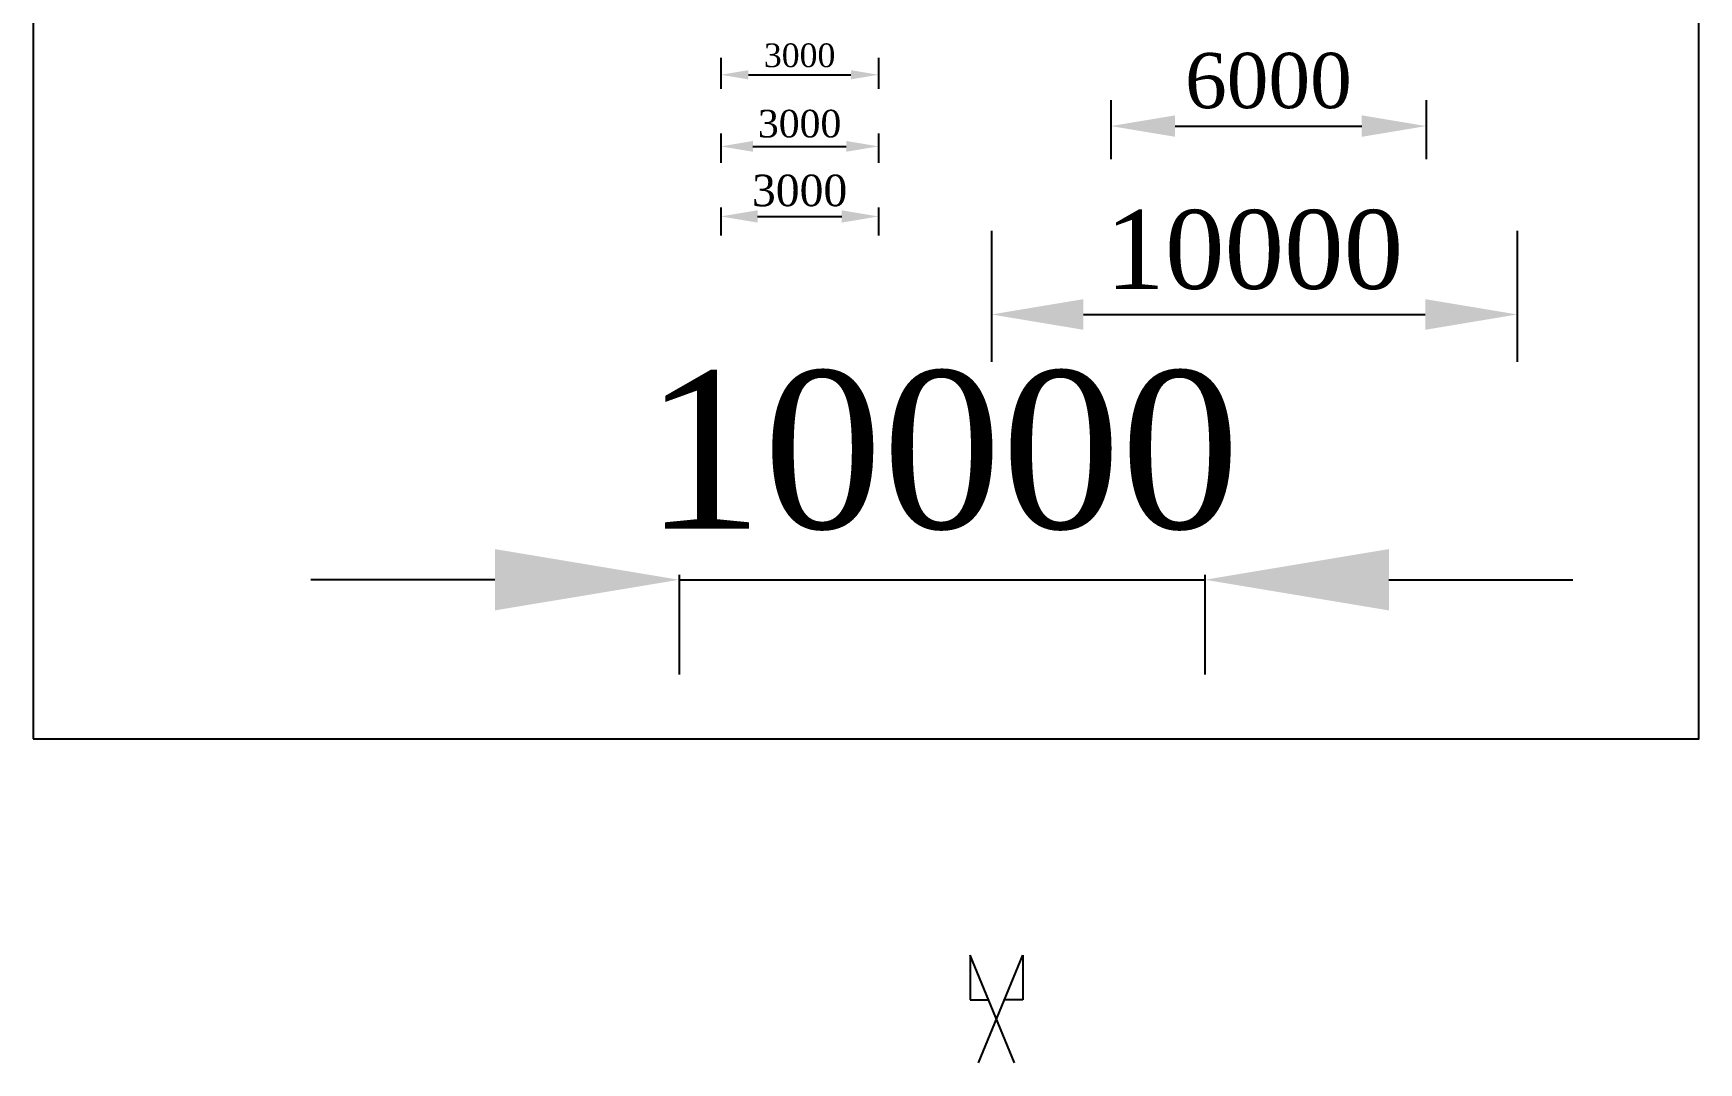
# Model space of a CAD drawing. Extents: x 937 to 40971, y -14535 to 27974.
# Drawn here: x 937 to 32610, y -14535 to 5052 of the extents above; entities that cross this region are included whole.
import ezdxf

# ---------------------------------------------------------------- set-up
doc = ezdxf.new("R2010")
doc.units = 0
doc.layers.get('Defpoints').update_dxf_attribs({"linetype": 'CONTINUOUS'})
doc.layers.add('DIM', color=255, linetype='CONTINUOUS', lineweight=15)
doc.layers.add('SYMBOL', color=153, linetype='CONTINUOUS', lineweight=25)
doc.layers.add('XREFS', color=7, linetype='CONTINUOUS')
doc.styles.get("Standard").update_dxf_attribs({"font": 'BOOKOS.TTF'})
doc.dimstyles.new('DIM - 1000', dxfattribs={"dimscale": 1000, "dimtxt": 3, "dimasz": 3.5, "dimexe": 1.8, "dimexo": 3, "dimgap": 0.9, "dimtad": 1, "dimdec": 0, "dimlfac": -1, "dimzin": 0, "dimdsep": 46, "dimtxsty": 'Standard', "dimcen": 0.09, "dimclrd": 10, "dimclre": 10, "dimclrt": 255, "dimadec": 0, "dimazin": 0, "dimtfac": 1, "dimtdec": 0, "dimtix": 1, "dimtmove": 2, "dimatfit": 3, "dimfxl": 1, "dimtolj": 1, "dimtzin": 0, "dimarcsym": 0})
doc.dimstyles.new('DIM - 150', dxfattribs={"dimscale": 150, "dimtxt": 3, "dimasz": 3.5, "dimexe": 1.8, "dimexo": 3, "dimgap": 0.9, "dimtad": 1, "dimdec": 0, "dimlfac": -1, "dimzin": 0, "dimdsep": 46, "dimtxsty": 'Standard', "dimcen": 0.09, "dimclrd": 10, "dimclre": 10, "dimclrt": 255, "dimadec": 0, "dimazin": 0, "dimtfac": 1, "dimtdec": 0, "dimtix": 1, "dimtmove": 2, "dimatfit": 3, "dimfxl": 1, "dimtolj": 1, "dimtzin": 0, "dimarcsym": 0})
doc.dimstyles.new('DIM - 175', dxfattribs={"dimscale": 175, "dimtxt": 3, "dimasz": 3.5, "dimexe": 1.8, "dimexo": 3, "dimgap": 0.9, "dimtad": 1, "dimdec": 0, "dimlfac": -1, "dimzin": 0, "dimdsep": 46, "dimtxsty": 'Standard', "dimcen": 0.09, "dimclrd": 10, "dimclre": 10, "dimclrt": 255, "dimadec": 0, "dimazin": 0, "dimtfac": 1, "dimtdec": 0, "dimtix": 1, "dimtmove": 2, "dimatfit": 3, "dimfxl": 1, "dimtolj": 1, "dimtzin": 0, "dimarcsym": 0})
doc.dimstyles.new('DIM - 200', dxfattribs={"dimscale": 200, "dimtxt": 3, "dimasz": 3.5, "dimexe": 1.8, "dimexo": 3, "dimgap": 0.9, "dimtad": 1, "dimdec": 0, "dimlfac": -1, "dimzin": 0, "dimdsep": 46, "dimtxsty": 'Standard', "dimcen": 0.09, "dimclrd": 10, "dimclre": 10, "dimclrt": 255, "dimadec": 0, "dimazin": 0, "dimtfac": 1, "dimtdec": 0, "dimtix": 1, "dimtmove": 2, "dimatfit": 3, "dimfxl": 1, "dimtolj": 1, "dimtzin": 0, "dimarcsym": 0})
doc.dimstyles.new('DIM - 350', dxfattribs={"dimscale": 350, "dimtxt": 3, "dimasz": 3.5, "dimexe": 1.8, "dimexo": 3, "dimgap": 0.9, "dimtad": 1, "dimdec": 0, "dimlfac": -1, "dimzin": 0, "dimdsep": 46, "dimtxsty": 'Standard', "dimcen": 0.09, "dimclrd": 10, "dimclre": 10, "dimclrt": 255, "dimadec": 0, "dimazin": 0, "dimtfac": 1, "dimtdec": 0, "dimtix": 1, "dimtmove": 2, "dimatfit": 3, "dimfxl": 1, "dimtolj": 1, "dimtzin": 0, "dimarcsym": 0})
doc.dimstyles.new('DIM - 500', dxfattribs={"dimscale": 500, "dimtxt": 3, "dimasz": 3.5, "dimexe": 1.8, "dimexo": 3, "dimgap": 0.9, "dimtad": 1, "dimdec": 0, "dimlfac": -1, "dimzin": 0, "dimdsep": 46, "dimtxsty": 'Standard', "dimcen": 0.09, "dimclrd": 10, "dimclre": 10, "dimclrt": 255, "dimadec": 0, "dimazin": 0, "dimtfac": 1, "dimtdec": 0, "dimtix": 1, "dimtmove": 2, "dimatfit": 3, "dimfxl": 1, "dimtolj": 1, "dimtzin": 0, "dimarcsym": 0})

# ---------------------------------------------------------------- blocks, each defined once
blk = doc.blocks.new('SIMLINER')
at = {"layer": 'SYMBOL'}
for p, q in [((-5, 12.14118709299325), (-5, 3.641187092993245)), ((3.435792133706855, -8.342919021593877), (-5, 12.14118709299325)), ((-3.435792133706855, -8.342919021593877), (5, 12.14118709299325)), ((5, 12.14118709299325), (5, 3.641187092993245)), ((-5, 3.641187092993245), (-1.499518566473853, 3.641187092993245)), ((5, 3.641187092993245), (1.499518566473853, 3.641187092993245))]:
    blk.add_line(p, q, dxfattribs=at)
blk = doc.blocks.new('*D18')
at = {"layer": 'Defpoints', "color": 0, "transparency": 16777216}
for p in [(14011.13677027106, 5035.245634616906), (17011.13677027106, 5035.245634616906), (17011.13677027106, 4262.457817662245)]:
    blk.add_point(p, dxfattribs=at)
at = {"layer": 'DIM', "color": 10, "lineweight": -2, "transparency": 16777216}
for p, q in [((14011.13677027106, 4585.245634616906), (14011.13677027106, 3992.457817662245)), ((17011.13677027106, 4585.245634616906), (17011.13677027106, 3992.457817662245)), ((14536.13677027106, 4262.457817662245), (16486.13677027106, 4262.457817662245))]:
    blk.add_line(p, q, dxfattribs=at)
at = {"layer": 'DIM', "color": 10, "transparency": 16777216}
for points in [[(14536.13677027106, 4349.957817662245), (14536.13677027106, 4174.957817662245), (14011.13677027106, 4262.457817662245)], [(16486.13677027106, 4349.957817662245), (16486.13677027106, 4174.957817662245), (17011.13677027106, 4262.457817662245)]]:
    blk.add_solid(points, dxfattribs=at)
at = {"layer": 'DIM', "color": 255, "transparency": 16777216, "insert": (15511.13677027106, 4630.199753146117), "char_height": 450, "attachment_point": 5}
blk.add_mtext('\\A1;3000', dxfattribs=at)
blk = doc.blocks.new('*D19')
at = {"layer": 'Defpoints', "color": 0, "transparency": 16777216}
for p in [(14011.13677027106, 3672.74171299141), (17011.13677027106, 3672.74171299141), (17011.13677027106, 2899.95389603675)]:
    blk.add_point(p, dxfattribs=at)
at = {"layer": 'DIM', "color": 10, "lineweight": -2, "transparency": 16777216}
for p, q in [((14011.13677027106, 3147.74171299141), (14011.13677027106, 2584.95389603675)), ((14623.63677027106, 2899.95389603675), (16398.63677027106, 2899.95389603675)), ((17011.13677027106, 3147.74171299141), (17011.13677027106, 2584.95389603675))]:
    blk.add_line(p, q, dxfattribs=at)
at = {"layer": 'DIM', "color": 10, "transparency": 16777216}
for points in [[(14623.63677027106, 3002.037229370083), (14623.63677027106, 2797.870562703416), (14011.13677027106, 2899.95389603675)], [(16398.63677027106, 3002.037229370083), (16398.63677027106, 2797.870562703416), (17011.13677027106, 2899.95389603675)]]:
    blk.add_solid(points, dxfattribs=at)
at = {"layer": 'DIM', "color": 255, "transparency": 16777216, "insert": (15511.13677027106, 3328.986154101266), "char_height": 525, "attachment_point": 5}
blk.add_mtext('\\A1;3000', dxfattribs=at)
blk = doc.blocks.new('*D20')
at = {"layer": 'Defpoints', "color": 0, "transparency": 16777216}
for p in [(14011.13677027106, 2339.434255744985), (17011.13677027106, 2339.434255744985), (17011.13677027106, 1566.646438790325)]:
    blk.add_point(p, dxfattribs=at)
at = {"layer": 'DIM', "color": 10, "lineweight": -2, "transparency": 16777216}
for p, q in [((14011.13677027106, 1739.434255744985), (14011.13677027106, 1206.646438790325)), ((17011.13677027106, 1739.434255744985), (17011.13677027106, 1206.646438790325)), ((14711.13677027106, 1566.646438790325), (16311.13677027106, 1566.646438790325))]:
    blk.add_line(p, q, dxfattribs=at)
at = {"layer": 'DIM', "color": 10, "transparency": 16777216}
for points in [[(14711.13677027106, 1683.313105456992), (14711.13677027106, 1449.979772123658), (14011.13677027106, 1566.646438790325)], [(16311.13677027106, 1683.313105456992), (16311.13677027106, 1449.979772123658), (17011.13677027106, 1566.646438790325)]]:
    blk.add_solid(points, dxfattribs=at)
at = {"layer": 'DIM', "color": 255, "transparency": 16777216, "insert": (15511.13677027106, 2056.969019435487), "char_height": 600, "attachment_point": 5}
blk.add_mtext('\\A1;3000', dxfattribs=at)
blk = doc.blocks.new('*D23')
at = {"layer": 'Defpoints', "color": 0, "transparency": 16777216}
for p in [(21427.56555279528, 4831.700681626346), (27427.56555279528, 4831.700681626346), (27427.56555279528, 3286.125047717025)]:
    blk.add_point(p, dxfattribs=at)
at = {"layer": 'DIM', "color": 10, "lineweight": -2, "transparency": 16777216}
for p, q in [((21427.56555279528, 3781.700681626346), (21427.56555279528, 2656.125047717025)), ((27427.56555279528, 3781.700681626346), (27427.56555279528, 2656.125047717025)), ((22652.56555279528, 3286.125047717025), (26202.56555279528, 3286.125047717025))]:
    blk.add_line(p, q, dxfattribs=at)
at = {"layer": 'DIM', "color": 10, "transparency": 16777216}
for points in [[(22652.56555279528, 3490.291714383692), (22652.56555279528, 3081.958381050359), (21427.56555279528, 3286.125047717025)], [(26202.56555279528, 3490.291714383692), (26202.56555279528, 3081.958381050359), (27427.56555279528, 3286.125047717025)]]:
    blk.add_solid(points, dxfattribs=at)
at = {"layer": 'DIM', "color": 255, "transparency": 16777216, "insert": (24427.56555279528, 4144.942252018101), "char_height": 1050, "attachment_point": 5}
blk.add_mtext('\\A1;6000', dxfattribs=at)
blk = doc.blocks.new('*D24')
at = {"layer": 'Defpoints', "color": 0, "transparency": 16777216}
for p in [(19159.1801756318, 2792.756696807424), (29159.1801756318, 2792.756696807424), (29159.1801756318, -298.3945710112166)]:
    blk.add_point(p, dxfattribs=at)
at = {"layer": 'DIM', "color": 10, "lineweight": -2, "transparency": 16777216}
for p, q in [((19159.1801756318, 1292.756696807424), (19159.1801756318, -1198.394571011217)), ((29159.1801756318, 1292.756696807424), (29159.1801756318, -1198.394571011217)), ((20909.1801756318, -298.3945710112166), (27409.1801756318, -298.3945710112166))]:
    blk.add_line(p, q, dxfattribs=at)
at = {"layer": 'DIM', "color": 10, "transparency": 16777216}
for points in [[(20909.1801756318, -6.727904344549927), (20909.1801756318, -590.0612376778834), (19159.1801756318, -298.3945710112166)], [(27409.1801756318, -6.727904344549927), (27409.1801756318, -590.0612376778834), (29159.1801756318, -298.3945710112166)]]:
    blk.add_solid(points, dxfattribs=at)
at = {"layer": 'DIM', "color": 255, "transparency": 16777216, "insert": (24159.1801756318, 927.4118806016866), "char_height": 1500, "attachment_point": 5}
blk.add_mtext('\\A1;10000', dxfattribs=at)
blk = doc.blocks.new('*D29')
at = {"layer": 'Defpoints', "color": 0, "transparency": 16777216}
for p in [(13217.52505551945, -2254.851972743258), (23217.52505551945, -2254.851972743258), (23217.52505551945, -5346.003240561899)]:
    blk.add_point(p, dxfattribs=at)
at = {"layer": 'DIM', "color": 10, "lineweight": -2, "transparency": 16777216}
for p, q in [((9717.52505551945, -5346.003240561899), (6217.525055519451, -5346.003240561899)), ((13217.52505551945, -5254.851972743258), (13217.52505551945, -7146.003240561899)), ((13217.52505551945, -5346.003240561899), (23217.52505551945, -5346.003240561899)), ((23217.52505551945, -5254.851972743258), (23217.52505551945, -7146.003240561899)), ((26717.52505551945, -5346.003240561899), (30217.52505551945, -5346.003240561899))]:
    blk.add_line(p, q, dxfattribs=at)
at = {"layer": 'DIM', "color": 10, "transparency": 16777216}
for points in [[(9717.52505551945, -4762.669907228566), (9717.52505551945, -5929.336573895232), (13217.52505551945, -5346.003240561899)], [(26717.52505551945, -4762.669907228566), (26717.52505551945, -5929.336573895232), (23217.52505551945, -5346.003240561899)]]:
    blk.add_solid(points, dxfattribs=at)
at = {"layer": 'DIM', "color": 255, "transparency": 16777216, "insert": (18217.52505551945, -2894.390337336092), "char_height": 3000, "attachment_point": 5}
blk.add_mtext('\\A1;10000', dxfattribs=at)

msp = doc.modelspace()

# ---------------------------------------------------------------- linework, layer by layer
at = {"layer": 'XREFS'}
msp.add_lwpolyline([(937.1743493329541, -8373.636208243126), (32610.41522320253, -8373.636208243126), (32610.41522320253, 11626.36379175687), (937.1743493329541, 11626.36379175687)], close=True, dxfattribs=at)

# ---------------------------------------------------------------- block references
at = {"layer": 'XREFS', "xscale": 100, "yscale": 100, "zscale": 100}
msp.add_blockref('SIMLINER', (19256.98681632295, -13700.84270878746), dxfattribs=at)

# ---------------------------------------------------------------- dimensions: what is measured, and where the dimension line sits
at = {"layer": 'DIM'}
for base, p1, p2, dimstyle, picture, middle in [((17011.13677027106, 4262.457817662245), (14011.13677027106, 5035.245634616906), (17011.13677027106, 5035.245634616906), 'DIM - 150', '*D18', (15511.13677027106, 4630.199753146117)), ((27427.56555279528, 3286.125047717025), (21427.56555279528, 4831.700681626346), (27427.56555279528, 4831.700681626346), 'DIM - 350', '*D23', (24427.56555279528, 4144.942252018101)), ((17011.13677027106, 2899.95389603675), (14011.13677027106, 3672.74171299141), (17011.13677027106, 3672.74171299141), 'DIM - 175', '*D19', (15511.13677027106, 3328.986154101266)), ((29159.1801756318, -298.3945710112166), (19159.1801756318, 2792.756696807424), (29159.1801756318, 2792.756696807424), 'DIM - 500', '*D24', (24159.1801756318, 927.4118806016866)), ((17011.13677027106, 1566.646438790325), (14011.13677027106, 2339.434255744985), (17011.13677027106, 2339.434255744985), 'DIM - 200', '*D20', (15511.13677027106, 2056.969019435487)), ((23217.52505551945, -5346.003240561899), (13217.52505551945, -2254.851972743258), (23217.52505551945, -2254.851972743258), 'DIM - 1000', '*D29', (18217.52505551945, -2894.390337336092))]:
    dim = msp.add_linear_dim(base=base, p1=p1, p2=p2, dimstyle=dimstyle, dxfattribs=at)
    dim.commit()
    dim.dimension.update_dxf_attribs({"geometry": picture, "text_midpoint": middle})

doc.saveas('drawing.dxf')
